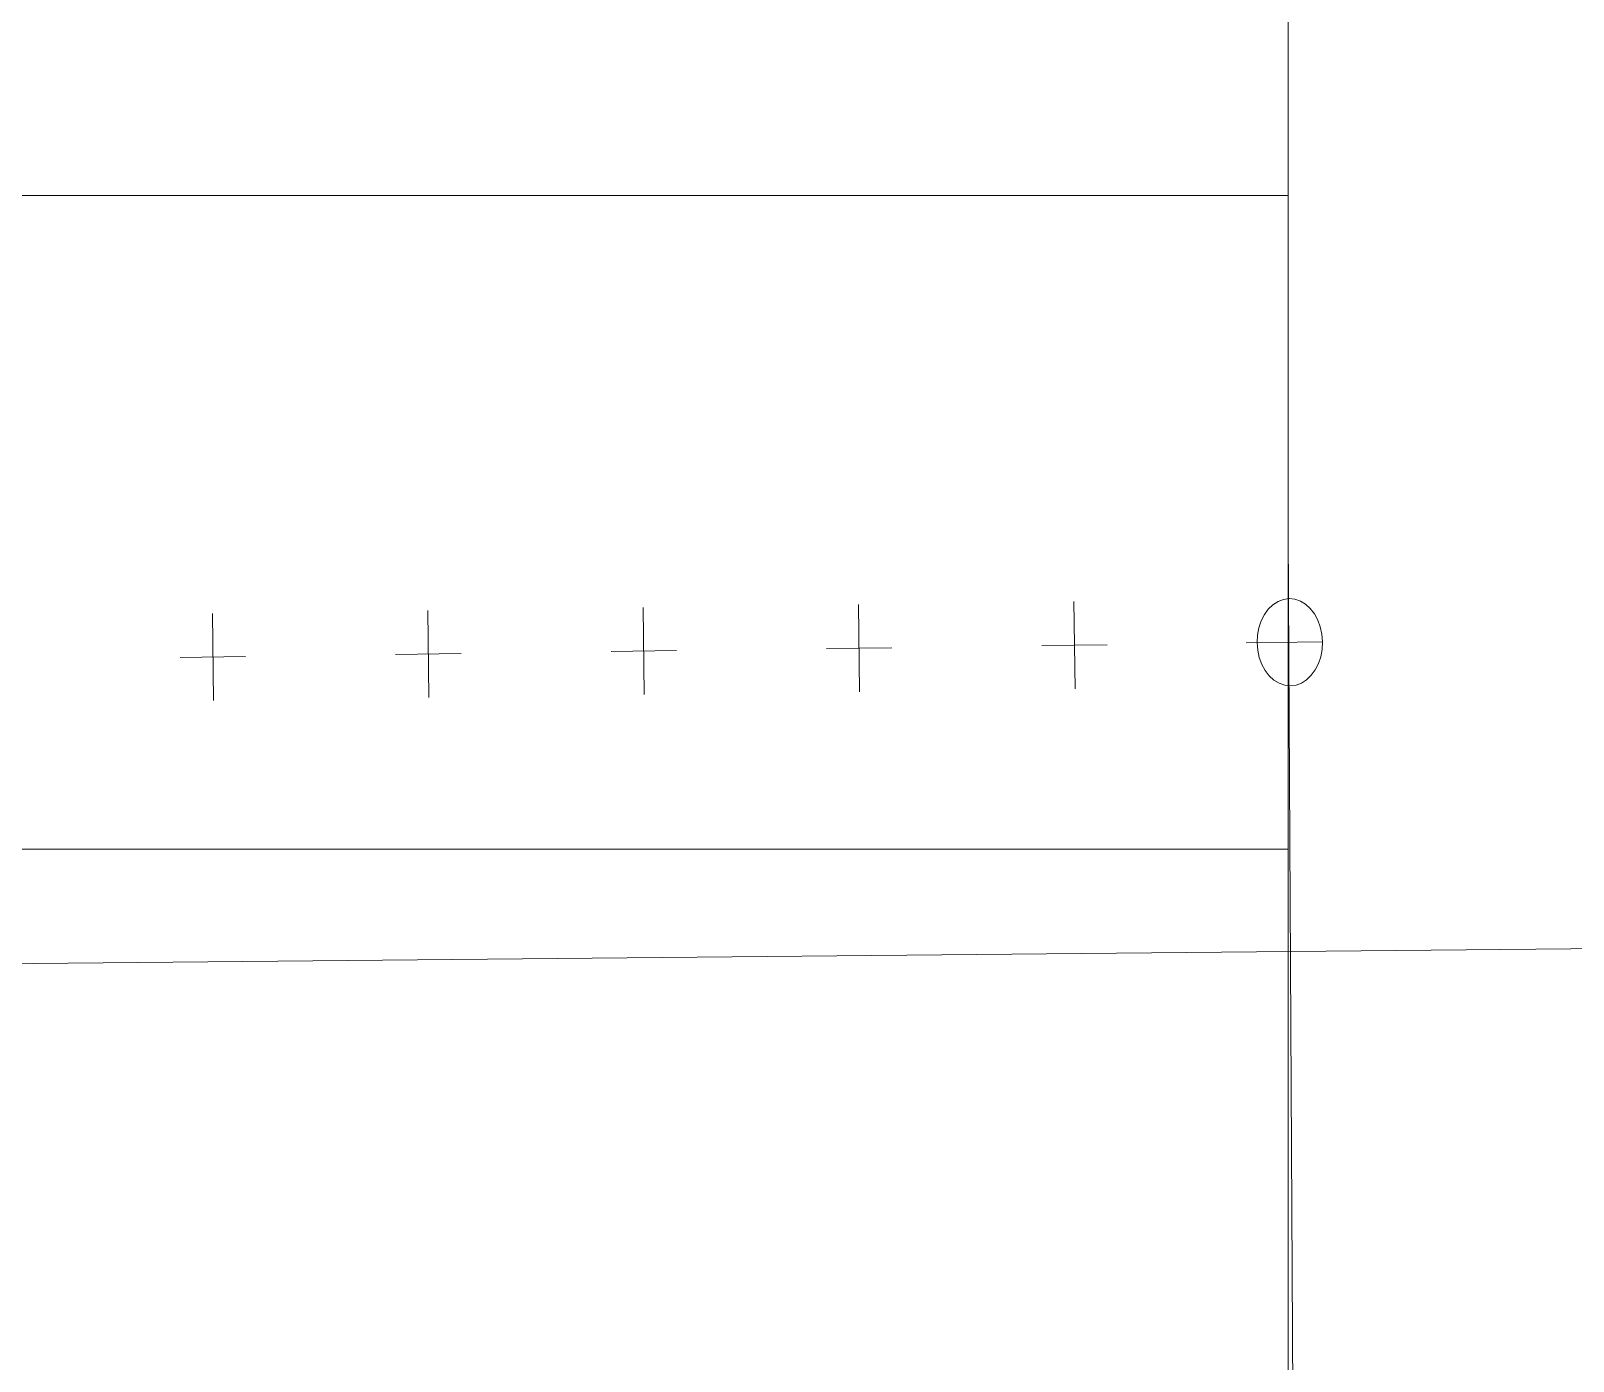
# Model space of a CAD drawing. Header units: millimetres. Extents: x -284281 to 1648660, y -821378 to -151356.
# Drawn here: x -229850 to -229142, y -271799 to -271188 of the extents above; entities that cross this region are included whole.
import ezdxf

# ---------------------------------------------------------------- set-up
doc = ezdxf.new("R2010")
doc.units = ezdxf.units.MM
doc.header["$MEASUREMENT"] = 0
doc.set_wipeout_variables(frame=1)
doc.linetypes.add('Points tirets', pattern=[335.138881, 176.388884, -88.194442, 0, -70.555556])
doc.linetypes.add('Wipeout_Contour', pattern=[1000, 0, -1000])
for name, color, linetype in [('Divers - Dessin général', 7, 'Continuous'), ('Sols_ Dalles', 7, 'Continuous'), ('TopoAlt', 7, 'Continuous')]:
    doc.layers.add(name, color=color, linetype=linetype)

# ---------------------------------------------------------------- blocks, each defined once
blk = doc.blocks.new('Mur_133_1', base_point=(195556.15, -271563.71))
at = {"color": 254, "linetype": 'Wipeout_Contour', "lineweight": 0, "ltscale": 1339627.130629033}
blk.add_wipeout([(195556.15, -271563.71), (196856.22, -271563.71), (196856.22, -271263.71), (195556.15, -271263.71)], dxfattribs=at).dxf.layer = 'TopoAlt'
at = {"layer": 'TopoAlt', "color": 190, "linetype": 'Continuous', "lineweight": 5, "true_color": 0x8002ff, "flags": 128}
for points in [[(196856.22, -271263.71), (195556.15, -271263.71)], [(196856.22, -271563.71), (196856.22, -271263.71)], [(195556.15, -271563.71), (196856.22, -271563.71)]]:
    blk.add_lwpolyline(points, dxfattribs=at)
blk = doc.blocks.new('Garde-corps_6_1')
at = {"color": 7, "linetype": 'Continuous', "lineweight": 5}
for p, q in [((196461.22, -271454.18), (196461.77, -271494.18)), ((196560.08, -271452.83), (196560.62, -271492.83)), ((196658.93, -271451.48), (196659.47, -271491.48)), ((196757.78, -271450.13), (196758.33, -271490.13)), ((196362.37, -271455.54), (196362.92, -271495.53)), ((196377.64, -271475.33), (196347.65, -271475.74)), ((196476.5, -271473.98), (196446.5, -271474.39)), ((196575.35, -271472.63), (196545.35, -271473.04)), ((196674.2, -271471.28), (196644.2, -271471.69)), ((196773.05, -271469.92), (196743.05, -271470.33))]:
    blk.add_line(p, q, dxfattribs=at)
at = {"color": 7, "linetype": 'Points tirets', "lineweight": 5}
blk.add_line((196836.91, -271469.05), (196871.9, -271468.57), dxfattribs=at)
at = {"color": 7, "linetype": 'Continuous', "lineweight": 5, "flags": 128}
blk.add_lwpolyline([(196857.18, -271488.78), (196859.78, -271488.44), (196862.29, -271487.5), (196864.64, -271485.99), (196866.75, -271483.97), (196868.57, -271481.48), (196870.03, -271478.6), (196871.09, -271475.43), (196871.72, -271472.05), (196871.9, -271468.57), (196871.63, -271465.1), (196870.9, -271461.75), (196869.76, -271458.6), (196868.22, -271455.77), (196866.33, -271453.33), (196864.17, -271451.36), (196861.78, -271449.92), (196859.24, -271449.05), (196856.63, -271448.78), (196854.03, -271449.12), (196851.52, -271450.06), (196849.17, -271451.56), (196847.05, -271453.59), (196845.24, -271456.08), (196843.78, -271458.96), (196842.72, -271462.13), (196842.09, -271465.51), (196841.9, -271468.98), (196842.18, -271472.45), (196842.9, -271475.81), (196844.05, -271478.95), (196845.59, -271481.79), (196847.47, -271484.23), (196849.64, -271486.2), (196852.03, -271487.64), (196854.57, -271488.51)], close=True, dxfattribs=at)
blk = doc.blocks.new('Garde-corps_8_1')
at = {"color": 7, "linetype": 'Continuous', "lineweight": 5}
for p, q in [((196461.22, -271454.18), (196461.77, -271494.18)), ((196560.08, -271452.83), (196560.62, -271492.83)), ((196658.93, -271451.48), (196659.47, -271491.48)), ((196757.78, -271450.13), (196758.33, -271490.13)), ((196362.37, -271455.54), (196362.92, -271495.53)), ((196377.64, -271475.33), (196347.65, -271475.74)), ((196476.5, -271473.98), (196446.5, -271474.39)), ((196575.35, -271472.63), (196545.35, -271473.04)), ((196674.2, -271471.28), (196644.2, -271471.69)), ((196773.05, -271469.92), (196743.05, -271470.33))]:
    blk.add_line(p, q, dxfattribs=at)
at = {"color": 7, "linetype": 'Points tirets', "lineweight": 5}
blk.add_line((196836.91, -271469.05), (196871.9, -271468.57), dxfattribs=at)
at = {"color": 7, "linetype": 'Continuous', "lineweight": 5, "flags": 128}
blk.add_lwpolyline([(196857.18, -271488.78), (196859.78, -271488.44), (196862.29, -271487.5), (196864.64, -271485.99), (196866.75, -271483.97), (196868.57, -271481.48), (196870.03, -271478.6), (196871.09, -271475.43), (196871.72, -271472.05), (196871.9, -271468.57), (196871.63, -271465.1), (196870.9, -271461.75), (196869.76, -271458.6), (196868.22, -271455.77), (196866.33, -271453.33), (196864.17, -271451.36), (196861.78, -271449.92), (196859.24, -271449.05), (196856.63, -271448.78), (196854.03, -271449.12), (196851.52, -271450.06), (196849.17, -271451.56), (196847.05, -271453.59), (196845.24, -271456.08), (196843.78, -271458.96), (196842.72, -271462.13), (196842.09, -271465.51), (196841.9, -271468.98), (196842.18, -271472.45), (196842.9, -271475.81), (196844.05, -271478.95), (196845.59, -271481.79), (196847.47, -271484.23), (196849.64, -271486.2), (196852.03, -271487.64), (196854.57, -271488.51)], close=True, dxfattribs=at)

msp = doc.modelspace()

# ---------------------------------------------------------------- linework, layer by layer
at = {"color": 9, "linetype": 'Continuous', "lineweight": 5}
msp.add_lwpolyline([(-252812.34567, -273452.05237), (-252812.34567, -273599.0311, 0.415791099), (-250801.57964, -275599.00212), (-230992.0463, -275433.43196, 0.345501612), (-229273.14053, -273660.69924), (-229273.14053, -267109.82626, 0.414213562), (-230773.14053, -265609.82626), (-235734.61761, -265609.82626), (-235734.61761, -270609.82626), (-250734.61761, -270609.82626), (-250734.61761, -265609.82626), (-250812.34567, -265609.82626, 0.380556701), (-252798.84385, -267377.82411)], format="xyb", close=True, dxfattribs=at)

# ---------------------------------------------------------------- next in the draw order: block references
at = {"layer": 'TopoAlt', "color": 211, "lineweight": 5, "true_color": 0xfe55ff}
msp.add_blockref('Mur_133_1', (-230573.18341, -271563.70769), dxfattribs=at)

# ---------------------------------------------------------------- next in the draw order: wipeouts: each hides what was drawn before it
at = {"color": 254, "linetype": 'Wipeout_Contour', "lineweight": 0, "ltscale": 1339645.469975257}
msp.add_wipeout([(-230557.49781, -271563.70769), (-229273.11155, -271563.70769), (-229273.11155, -271263.70769), (-230557.49781, -271263.70769)], dxfattribs=at).dxf.layer = 'TopoAlt'

# ---------------------------------------------------------------- next in the draw order: linework, layer by layer
at = {"layer": 'Divers - Dessin général', "color": 14, "linetype": 'Continuous', "lineweight": 5, "true_color": 0x990000}
msp.add_lwpolyline([(-171923.65542, -163437.63526), (-171943.03788, -271067.6377), (-273272.94367, -272027.63374), (-273290.3137, -197317.63509), (-273293.65591, -163437.63526)], close=True, dxfattribs=at)
at = {"layer": 'Sols_ Dalles', "color": 7, "linetype": 'Continuous', "lineweight": 5, "flags": 128}
for points in [[(-252812.34567, -273599.0311, 0.415791099), (-250801.57964, -275599.00212), (-231251.43079, -275451.7323, 0.414213562), (-229262.2258, -273440.99525), (-229273.11155, -271418.783), (-229273.11155, -271563.70769), (-230557.49781, -271563.70769), (-230547.34109, -273450.48842), (-250734.61761, -273590.2317), (-250734.61761, -271810.11543), (-250734.61761, -271796.27354), (-251796.94728, -271810.11543), (-251800.85587, -271510.14089), (-250734.61761, -271496.24807), (-250734.61761, -270609.82626), (-250734.61761, -265609.82626), (-250812.34567, -265609.82626, 0.414213562), (-252812.34567, -267609.82626)], [(-235734.61761, -270609.82626), (-235558.18341, -270609.82626), (-235558.18341, -267596.84192), (-235558.18341, -267563.70769), (-230558.18341, -267563.70769), (-230558.18341, -271263.70769), (-229273.14053, -271263.70769), (-229273.14053, -267609.82626), (-229273.14053, -267109.82626, 0.414213562), (-230773.14053, -265609.82626), (-235734.61761, -265609.82626)]]:
    msp.add_lwpolyline(points, format="xyb", close=True, dxfattribs=at)
at = {"layer": 'TopoAlt', "color": 190, "linetype": 'Continuous', "lineweight": 5, "true_color": 0x8002ff}
for points in [[(-229273.11155, -271263.70769), (-230558.18341, -271263.70769)], [(-229273.11155, -271563.70769), (-229273.11155, -271263.70769)], [(-230558.18341, -271563.70769), (-229273.11155, -271563.70769)]]:
    msp.add_lwpolyline(points, dxfattribs=at)

# ---------------------------------------------------------------- next in the draw order: block references
at = {"color": 7, "linetype": 'Continuous', "lineweight": 5}
for name in ['Garde-corps_6_1', 'Garde-corps_8_1']:
    msp.add_blockref(name, (-426129.3317, 0), dxfattribs=at)

doc.saveas('drawing.dxf')
